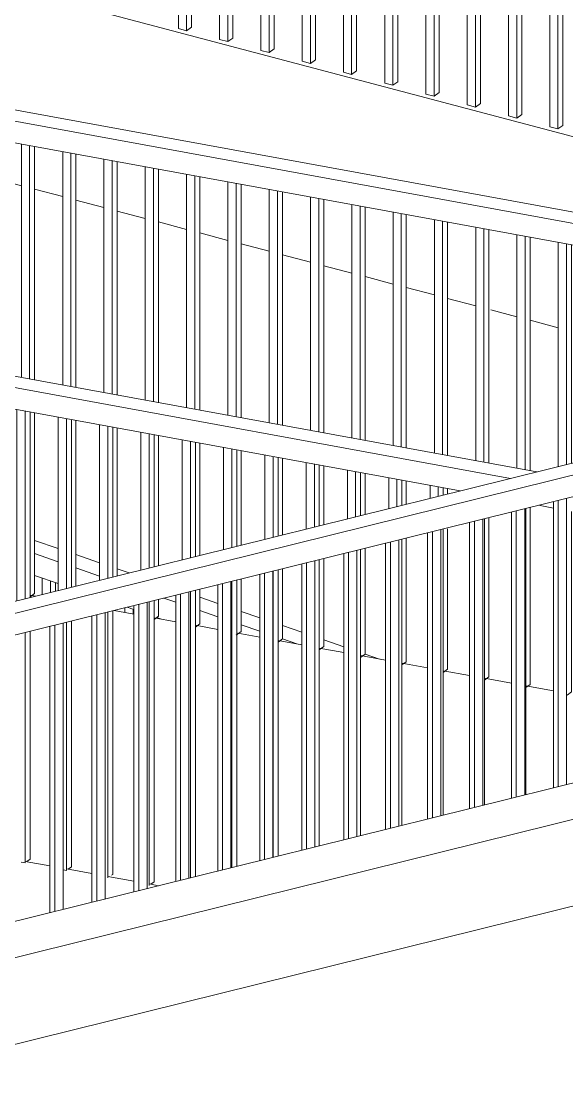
# Model space of a CAD drawing. Header units: metres. Extents: x 40 to 358, y -13 to 19.
# Drawn here: x 79.221 to 80.351, y -1.65 to 0.567 of the extents above; entities that cross this region are included whole.
import ezdxf

# ---------------------------------------------------------------- set-up
doc = ezdxf.new("R2010")
doc.units = ezdxf.units.M
for name, color, linetype, lineweight in [('A-BRND', 11, 'Continuous', 5), ('A-MURO', 113, 'Continuous', 9), ('A-PISO', 51, 'Continuous', 9), ('A-PISO-RAMP', 51, 'Continuous', 5)]:
    doc.layers.add(name, color=color, linetype=linetype, lineweight=lineweight)

# ---------------------------------------------------------------- blocks, each defined once
blk = doc.blocks.new('Railing - 20-V30-Axonometria')
at = {"layer": 'A-BRND'}
for p, q in [((80.933, -0.2784), (80.933, -0.8721)), ((80.9429, -0.8697), (80.9429, -0.2759)), ((80.9603, -0.8654), (80.9603, -0.2716))]:
    blk.add_line(p, q, dxfattribs=at)
blk = doc.blocks.new('Railing - 20-V79-Axonometria')
at = {"layer": 'A-BRND'}
for p, q in [((65.7714, 4.1982), (65.7714, 5.1348)), ((65.7885, 5.1302), (65.7885, 4.1937)), ((65.7989, 4.2012), (65.7989, 5.1275)), ((65.7714, 4.1982), (65.7885, 4.1937)), ((65.7885, 4.1937), (65.7989, 4.2012))]:
    blk.add_line(p, q, dxfattribs=at)
blk = doc.blocks.new('Railing - Railing-1126174-Axonometria')
for name, p in [('Railing - 20-V79-Axonometria', (13.7749, -3.6461)), ('Railing - 20-V79-Axonometria', (13.8605, -3.6688)), ('Railing - 20-V79-Axonometria', (13.946, -3.6914)), ('Railing - 20-V79-Axonometria', (14.0316, -3.7141)), ('Railing - 20-V79-Axonometria', (14.1171, -3.7367)), ('Railing - 20-V79-Axonometria', (14.2027, -3.7594)), ('Railing - 20-V79-Axonometria', (14.2882, -3.782)), ('Railing - 20-V79-Axonometria', (14.3738, -3.8047)), ('Railing - 20-V79-Axonometria', (14.4594, -3.8273)), ('Railing - 20-V79-Axonometria', (14.5449, -3.85)), ('Railing - 20-V30-Axonometria', (-0.6089, -0.151)), ('Railing - 20-V30-Axonometria', (-0.6959, -0.1726)), ('Railing - 20-V30-Axonometria', (-0.8699, -0.2158)), ('Railing - 20-V30-Axonometria', (-0.7829, -0.1942)), ('Railing - 20-V30-Axonometria', (-0.9569, -0.2373)), ('Railing - 20-V30-Axonometria', (-1.0439, -0.2589)), ('Railing - 20-V30-Axonometria', (-1.1309, -0.2805)), ('Railing - 20-V30-Axonometria', (-1.2179, -0.3021)), ('Railing - 20-V30-Axonometria', (-1.3049, -0.3237)), ('Railing - 20-V30-Axonometria', (-1.3919, -0.3452)), ('Railing - 20-V30-Axonometria', (-1.4788, -0.3668)), ('Railing - 20-V30-Axonometria', (-1.5658, -0.3884)), ('Railing - 20-V30-Axonometria', (-1.6528, -0.41))]:
    blk.add_blockref(name, p)
blk = doc.blocks.new('Top Rail Type - Top Rail_Internal_-1126757-Axonometria')
at = {"layer": 'A-BRND'}
for p, q in [((73.761, -1.9872), (81.0258, -0.1853)), ((81.025, -0.2106), (73.7857, -2.0062)), ((81.025, -0.2556), (73.8298, -2.0403))]:
    blk.add_line(p, q, dxfattribs=at)
blk = doc.blocks.new('Ramp - Ramp-1224626-Axonometria')
at = {"layer": 'A-PISO-RAMP'}
for p, q in [((79.251, -0.6255), (79.2393, -0.6233)), ((79.4542, -0.6627), (79.4135, -0.6553)), ((79.5411, -0.6787), (79.4961, -0.6704)), ((79.6281, -0.6947), (79.5818, -0.6862)), ((79.7151, -0.7106), (79.6698, -0.7023)), ((79.8021, -0.7266), (79.753, -0.7176)), ((79.8891, -0.7425), (79.8386, -0.7333)), ((79.9761, -0.7585), (79.9243, -0.749)), ((80.0631, -0.7745), (80.0099, -0.7647)), ((80.1501, -0.7904), (80.0955, -0.7804)), ((80.2371, -0.8064), (80.1811, -0.7961)), ((80.3241, -0.8223), (80.2668, -0.8118)), ((79.2289, -1.1759), (79.2802, -1.1853)), ((79.3146, -1.1916), (79.3672, -1.2012)), ((79.4002, -1.2072), (79.4542, -1.2171)), ((79.4858, -1.2229), (79.5049, -1.2264))]:
    blk.add_line(p, q, dxfattribs=at)
blk = doc.blocks.new('Railing - 20-1748300-Axonometria')
at = {"layer": 'A-BRND'}
for p, q in [((79.4353, -0.6593), (79.4353, -0.6499)), ((79.4524, -0.6624), (79.4524, -0.6529))]:
    blk.add_line(p, q, dxfattribs=at)
blk = doc.blocks.new('Railing - 20-V213-Axonometria')
at = {"layer": 'A-BRND'}
for p, q in [((79.264, -0.6223), (79.264, -0.588)), ((79.2811, -0.618), (79.2811, -0.5939)), ((79.2915, -0.6154), (79.2915, -0.5975))]:
    blk.add_line(p, q, dxfattribs=at)
blk = doc.blocks.new('Railing - 20-V431-Axonometria')
at = {"layer": 'A-BRND'}
for p, q in [((79.2118, -0.6352), (79.2118, -0.2388)), ((79.2289, -0.242), (79.2289, -0.631)), ((79.2393, -0.6284), (79.2393, -0.2439)), ((79.2289, -0.7011), (79.2289, -1.179)), ((79.2393, -1.1715), (79.2393, -0.6985)), ((79.2323, -1.1765), (79.2393, -1.1715)), ((79.2204, -1.1774), (79.2289, -1.179))]:
    blk.add_line(p, q, dxfattribs=at)
blk = doc.blocks.new('Railing - 20-V432-Axonometria')
at = {"layer": 'A-BRND'}
for p, q in [((79.2974, -0.614), (79.2974, -0.2545)), ((79.3146, -0.2577), (79.3146, -0.6097)), ((79.3249, -0.6072), (79.3249, -0.2596)), ((79.3146, -0.6798), (79.3146, -1.1947)), ((79.3249, -1.1872), (79.3249, -0.6773)), ((79.3074, -1.1934), (79.3146, -1.1947)), ((79.318, -1.1922), (79.3249, -1.1872))]:
    blk.add_line(p, q, dxfattribs=at)
blk = doc.blocks.new('Railing - 20-V433-Axonometria')
at = {"layer": 'A-BRND'}
for p, q in [((79.3831, -0.5927), (79.3831, -0.2702)), ((79.4002, -0.2734), (79.4002, -0.5885)), ((79.4105, -0.5859), (79.4105, -0.2753)), ((79.4002, -0.6586), (79.4002, -1.2104)), ((79.4105, -1.2029), (79.4105, -0.656)), ((79.4077, -1.2049), (79.4105, -1.2029))]:
    blk.add_line(p, q, dxfattribs=at)
blk = doc.blocks.new('Railing - 20-V434-Axonometria')
at = {"layer": 'A-BRND'}
for p, q in [((79.4687, -0.5715), (79.4687, -0.2859)), ((79.4858, -0.2891), (79.4858, -0.5672)), ((79.4961, -0.5647), (79.4961, -0.291)), ((79.4858, -0.6373), (79.4858, -1.2261)), ((79.4961, -1.2186), (79.4961, -0.6348)), ((79.4894, -1.2235), (79.4961, -1.2186))]:
    blk.add_line(p, q, dxfattribs=at)
blk = doc.blocks.new('Railing - 20-V435-Axonometria')
at = {"layer": 'A-BRND'}
for p, q in [((79.5543, -0.5502), (79.5543, -0.3017)), ((79.5714, -0.3048), (79.5714, -0.546)), ((79.5818, -0.5434), (79.5818, -0.3067)), ((79.5714, -0.6161), (79.5714, -1.2099)), ((79.5818, -1.2073), (79.5818, -0.6135))]:
    blk.add_line(p, q, dxfattribs=at)
blk = doc.blocks.new('Railing - 20-V436-Axonometria')
at = {"layer": 'A-BRND'}
for p, q in [((79.6399, -0.529), (79.6399, -0.3174)), ((79.6571, -0.3205), (79.6571, -0.5248)), ((79.6674, -0.5222), (79.6674, -0.3224)), ((79.6571, -0.5949), (79.6571, -1.1886)), ((79.6674, -1.1861), (79.6674, -0.5923))]:
    blk.add_line(p, q, dxfattribs=at)
blk = doc.blocks.new('Railing - 20-V437-Axonometria')
at = {"layer": 'A-BRND'}
for p, q in [((79.7256, -0.5078), (79.7256, -0.3331)), ((79.7427, -0.3362), (79.7427, -0.5035)), ((79.753, -0.501), (79.753, -0.3381)), ((79.7427, -0.5736), (79.7427, -1.1674)), ((79.753, -1.1648), (79.753, -0.5711))]:
    blk.add_line(p, q, dxfattribs=at)
blk = doc.blocks.new('Railing - 20-V438-Axonometria')
at = {"layer": 'A-BRND'}
for p, q in [((79.8112, -0.4861), (79.8112, -0.3488)), ((79.8283, -0.3519), (79.8283, -0.4823)), ((79.8386, -0.4797), (79.8386, -0.3538)), ((79.8386, -1.1436), (79.8386, -0.5498))]:
    blk.add_line(p, q, dxfattribs=at)
blk = doc.blocks.new('Railing - 20-V439-Axonometria')
at = {"layer": 'A-BRND'}
for p, q in [((79.8968, -0.4653), (79.8968, -0.3645)), ((79.9139, -0.3676), (79.9139, -0.461)), ((79.9243, -0.4585), (79.9243, -0.3695)), ((79.9243, -1.1223), (79.9243, -0.5286))]:
    blk.add_line(p, q, dxfattribs=at)
blk = doc.blocks.new('Railing - 20-V440-Axonometria')
at = {"layer": 'A-BRND'}
for p, q in [((79.9824, -0.4441), (79.9824, -0.3802)), ((79.9996, -0.3833), (79.9996, -0.4398)), ((80.0099, -0.4372), (80.0099, -0.3852)), ((80.0099, -1.1011), (80.0099, -0.5074))]:
    blk.add_line(p, q, dxfattribs=at)
blk = doc.blocks.new('Railing - 20-V441-Axonometria')
at = {"layer": 'A-BRND'}
for p, q in [((80.0681, -0.4228), (80.0681, -0.3959)), ((80.0852, -0.3991), (80.0852, -0.4186)), ((80.0955, -0.416), (80.0955, -0.401)), ((80.0955, -1.0799), (80.0955, -0.4861))]:
    blk.add_line(p, q, dxfattribs=at)
blk = doc.blocks.new('Railing - 20-V442-Axonometria')
at = {"layer": 'A-BRND'}
blk.add_line((80.1811, -1.0586), (80.1811, -0.4649), dxfattribs=at)
blk = doc.blocks.new('Railing - 20-V443-Axonometria')
at = {"layer": 'A-BRND'}
blk.add_line((80.2668, -1.0374), (80.2668, -0.4436), dxfattribs=at)
blk = doc.blocks.new('Railing - Railing-1745435-Axonometria')
for name in ['Railing - 20-V431-Axonometria', 'Railing - 20-V432-Axonometria', 'Railing - 20-V433-Axonometria', 'Railing - 20-V434-Axonometria', 'Railing - 20-V435-Axonometria', 'Railing - 20-V436-Axonometria', 'Railing - 20-V437-Axonometria', 'Railing - 20-V438-Axonometria', 'Railing - 20-V439-Axonometria', 'Railing - 20-V440-Axonometria', 'Railing - 20-V441-Axonometria', 'Railing - 20-V442-Axonometria', 'Railing - 20-V443-Axonometria', 'Railing - 20-V213-Axonometria', 'Railing - 20-1748300-Axonometria']:
    blk.add_blockref(name, (0, 0))
blk = doc.blocks.new('Top Rail Type - Top Rail_Internal_-1746581-Axonometria')
at = {"layer": 'A-BRND'}
for p, q in [((76.4985, 0.3276), (80.2893, -0.3679)), ((80.2349, -0.3814), (76.4726, 0.3089)), ((80.1304, -0.4074), (76.4743, 0.2635)), ((80.3241, -0.4429), (80.2929, -0.4372)), ((79.2483, -0.5099), (79.2974, -0.5268)), ((79.2974, -0.5544), (79.2483, -0.5375)), ((79.334, -0.5394), (79.3831, -0.5563)), ((79.3831, -0.5839), (79.334, -0.567)), ((79.4196, -0.5689), (79.4445, -0.5775)), ((79.2483, -0.5826), (79.2974, -0.5995)), ((79.5411, -0.6384), (79.5162, -0.6298)), ((79.5908, -0.6279), (79.6281, -0.6407)), ((79.4401, -0.6487), (79.4542, -0.6535)), ((79.6281, -0.6683), (79.5908, -0.6555)), ((79.6765, -0.6574), (79.7151, -0.6707)), ((79.5018, -0.6699), (79.5115, -0.6733)), ((79.7151, -0.6983), (79.6765, -0.685)), ((79.7621, -0.6868), (79.8021, -0.7006)), ((79.7918, -0.7247), (79.7621, -0.7145)), ((79.8477, -0.7163), (79.8891, -0.7306)), ((79.9334, -0.7458), (79.9635, -0.7562))]:
    blk.add_line(p, q, dxfattribs=at)
blk = doc.blocks.new('Railing - 20-V489-Axonometria')
at = {"layer": 'A-BRND'}
for p, q in [((80.334, -0.3568), (80.334, 0.1082)), ((80.3511, -0.3526), (80.3511, 0.105)), ((80.3615, -0.35), (80.3615, 0.1031)), ((80.3615, -0.8245), (80.3615, -0.4498)), ((80.3524, -0.8311), (80.3615, -0.8245))]:
    blk.add_line(p, q, dxfattribs=at)
blk = doc.blocks.new('Railing - 20-V490-Axonometria')
at = {"layer": 'A-BRND'}
for p, q in [((80.2484, -0.3604), (80.2484, 0.1239)), ((80.2655, -0.3636), (80.2655, 0.1207)), ((80.2759, -0.3655), (80.2759, 0.1188)), ((80.2759, -0.8088), (80.2759, -0.4414)), ((80.2668, -0.8154), (80.2759, -0.8088))]:
    blk.add_line(p, q, dxfattribs=at)
blk = doc.blocks.new('Railing - 20-V491-Axonometria')
at = {"layer": 'A-BRND'}
for p, q in [((80.1628, -0.3447), (80.1628, 0.1396)), ((80.1799, -0.3479), (80.1799, 0.1364)), ((80.1902, -0.3498), (80.1902, 0.1345)), ((80.1902, -0.7931), (80.1902, -0.4626)), ((80.1811, -0.7997), (80.1902, -0.7931))]:
    blk.add_line(p, q, dxfattribs=at)
blk = doc.blocks.new('Railing - 20-V492-Axonometria')
at = {"layer": 'A-BRND'}
for p, q in [((80.0771, -0.329), (80.0771, 0.1553)), ((80.0943, -0.3322), (80.0943, 0.1521)), ((80.1046, -0.3341), (80.1046, 0.1502)), ((80.1046, -0.4138), (80.1046, -0.4026)), ((80.1046, -0.7774), (80.1046, -0.4861)), ((80.0955, -0.784), (80.1046, -0.7774))]:
    blk.add_line(p, q, dxfattribs=at)
blk = doc.blocks.new('Railing - 20-V493-Axonometria')
at = {"layer": 'A-BRND'}
for p, q in [((79.9915, -0.3133), (79.9915, 0.171)), ((80.0086, -0.3165), (80.0086, 0.1679)), ((80.019, -0.3184), (80.019, 0.166)), ((80.019, -0.435), (80.019, -0.3869)), ((80.019, -0.7617), (80.019, -0.5051)), ((80.0099, -0.7683), (80.019, -0.7617))]:
    blk.add_line(p, q, dxfattribs=at)
blk = doc.blocks.new('Railing - 20-V494-Axonometria')
at = {"layer": 'A-BRND'}
for p, q in [((79.9059, -0.2976), (79.9059, 0.1867)), ((79.923, -0.3007), (79.923, 0.1836)), ((79.9334, -0.3026), (79.9334, 0.1817)), ((79.9334, -0.4562), (79.9334, -0.3712)), ((79.9334, -0.746), (79.9334, -0.5263)), ((79.9243, -0.7526), (79.9334, -0.746))]:
    blk.add_line(p, q, dxfattribs=at)
blk = doc.blocks.new('Railing - 20-V495-Axonometria')
at = {"layer": 'A-BRND'}
for p, q in [((79.8203, -0.2819), (79.8203, 0.2024)), ((79.8374, -0.285), (79.8374, 0.1993)), ((79.8477, -0.2869), (79.8477, 0.1974)), ((79.8477, -0.4775), (79.8477, -0.3555)), ((79.8477, -0.7303), (79.8477, -0.5476)), ((79.8386, -0.7368), (79.8477, -0.7303))]:
    blk.add_line(p, q, dxfattribs=at)
blk = doc.blocks.new('Railing - 20-V496-Axonometria')
at = {"layer": 'A-BRND'}
for p, q in [((79.7346, -0.2662), (79.7346, 0.2181)), ((79.7518, -0.2693), (79.7518, 0.215)), ((79.7621, -0.2712), (79.7621, 0.2131)), ((79.7621, -0.4987), (79.7621, -0.3398)), ((79.7621, -0.7145), (79.7621, -0.5688)), ((79.753, -0.7211), (79.7621, -0.7145))]:
    blk.add_line(p, q, dxfattribs=at)
blk = doc.blocks.new('Railing - 20-V497-Axonometria')
at = {"layer": 'A-BRND'}
for p, q in [((79.649, -0.2505), (79.649, 0.2338)), ((79.6661, -0.2536), (79.6661, 0.2307)), ((79.6765, -0.2555), (79.6765, 0.2288)), ((79.6765, -0.5199), (79.6765, -0.3241)), ((79.6765, -0.6988), (79.6765, -0.5901)), ((79.6661, -0.7063), (79.6765, -0.6988))]:
    blk.add_line(p, q, dxfattribs=at)
blk = doc.blocks.new('Railing - 20-V498-Axonometria')
at = {"layer": 'A-BRND'}
for p, q in [((79.5634, -0.2348), (79.5634, 0.2495)), ((79.5805, -0.2379), (79.5805, 0.2464)), ((79.5908, -0.2398), (79.5908, 0.2445)), ((79.5908, -0.5412), (79.5908, -0.3084)), ((79.5908, -0.6831), (79.5908, -0.6113)), ((79.5818, -0.6897), (79.5908, -0.6831))]:
    blk.add_line(p, q, dxfattribs=at)
blk = doc.blocks.new('Railing - 20-V499-Axonometria')
at = {"layer": 'A-BRND'}
for p, q in [((79.4778, -0.2191), (79.4778, 0.2653)), ((79.4949, -0.2222), (79.4949, 0.2621)), ((79.5052, -0.2241), (79.5052, 0.2602)), ((79.5052, -0.5624), (79.5052, -0.2927)), ((79.5052, -0.6674), (79.5052, -0.6325)), ((79.4961, -0.674), (79.5052, -0.6674))]:
    blk.add_line(p, q, dxfattribs=at)
blk = doc.blocks.new('Railing - 20-V500-Axonometria')
at = {"layer": 'A-BRND'}
for p, q in [((79.3921, -0.2033), (79.3921, 0.281)), ((79.4093, -0.2065), (79.4093, 0.2778)), ((79.4196, -0.2084), (79.4196, 0.2759)), ((79.4196, -0.5837), (79.4196, -0.2769))]:
    blk.add_line(p, q, dxfattribs=at)
blk = doc.blocks.new('Railing - 20-V501-Axonometria')
at = {"layer": 'A-BRND'}
for p, q in [((79.3065, -0.1876), (79.3065, 0.2967)), ((79.3236, -0.1908), (79.3236, 0.2935)), ((79.334, -0.1927), (79.334, 0.2916)), ((79.334, -0.6049), (79.334, -0.2612))]:
    blk.add_line(p, q, dxfattribs=at)
blk = doc.blocks.new('Railing - 20-V502-Axonometria')
at = {"layer": 'A-BRND'}
for p, q in [((79.2209, -0.1719), (79.2209, 0.3124)), ((79.238, -0.1751), (79.238, 0.3092)), ((79.2483, -0.177), (79.2483, 0.3073)), ((79.2483, -0.6203), (79.2483, -0.2455)), ((79.2393, -0.6269), (79.2483, -0.6203))]:
    blk.add_line(p, q, dxfattribs=at)
blk = doc.blocks.new('Railing - Railing-1752316-Axonometria')
for name in ['Railing - 20-V502-Axonometria', 'Railing - 20-V501-Axonometria', 'Railing - 20-V500-Axonometria', 'Railing - 20-V499-Axonometria', 'Railing - 20-V498-Axonometria', 'Railing - 20-V497-Axonometria', 'Railing - 20-V496-Axonometria', 'Railing - 20-V495-Axonometria', 'Railing - 20-V494-Axonometria', 'Railing - 20-V493-Axonometria', 'Railing - 20-V492-Axonometria', 'Railing - 20-V491-Axonometria', 'Railing - 20-V490-Axonometria', 'Railing - 20-V489-Axonometria']:
    blk.add_blockref(name, (0, 0))
blk = doc.blocks.new('Top Rail Type - Top Rail_Internal_-1752441-Axonometria')
at = {"layer": 'A-BRND'}
for p, q in [((77.1069, 0.7688), (81.3882, -0.0167)), ((81.3623, -0.0354), (77.0811, 0.7501)), ((81.364, -0.0808), (77.0827, 0.7047))]:
    blk.add_line(p, q, dxfattribs=at)

msp = doc.modelspace()

# ---------------------------------------------------------------- linework, layer by layer
at = {"layer": 'A-MURO'}
for p, q in [((88.8267, 1.0104), (74.3556, -2.579)), ((74.4121, -2.4896), (88.53, 1.0122)), ((74.3556, -2.7589), (88.8267, 0.8305))]:
    msp.add_line(p, q, dxfattribs=at)
at = {"layer": 'A-PISO'}
for p, q in [((65.7458, 4.1974), (82.9799, -0.3644)), ((79.2209, 0.2259), (79.1627, 0.2413)), ((79.3065, 0.2033), (79.2483, 0.2187)), ((79.3921, 0.1806), (79.334, 0.196)), ((79.4778, 0.1579), (79.4196, 0.1733)), ((79.5634, 0.1353), (79.5052, 0.1507)), ((79.649, 0.1126), (79.5908, 0.128)), ((79.7346, 0.0899), (79.6765, 0.1053)), ((79.8203, 0.0673), (79.7621, 0.0827)), ((79.9059, 0.0446), (79.8477, 0.06)), ((79.9915, 0.0219), (79.9334, 0.0373)), ((80.0771, -0.0007), (80.019, 0.0147)), ((80.1628, -0.0234), (80.1046, -0.008)), ((80.2484, -0.0461), (80.1941, -0.0317)), ((80.334, -0.0687), (80.2759, -0.0533))]:
    msp.add_line(p, q, dxfattribs=at)

# ---------------------------------------------------------------- block references
at = {"layer": 'A-BRND'}
for name in ['Top Rail Type - Top Rail_Internal_-1126757-Axonometria', 'Railing - Railing-1126174-Axonometria', 'Top Rail Type - Top Rail_Internal_-1746581-Axonometria', 'Railing - Railing-1745435-Axonometria', 'Top Rail Type - Top Rail_Internal_-1752441-Axonometria', 'Railing - Railing-1752316-Axonometria']:
    msp.add_blockref(name, (0, 0), dxfattribs=at)
at = {"layer": 'A-PISO-RAMP'}
msp.add_blockref('Ramp - Ramp-1224626-Axonometria', (0, 0), dxfattribs=at)

doc.saveas('drawing.dxf')
